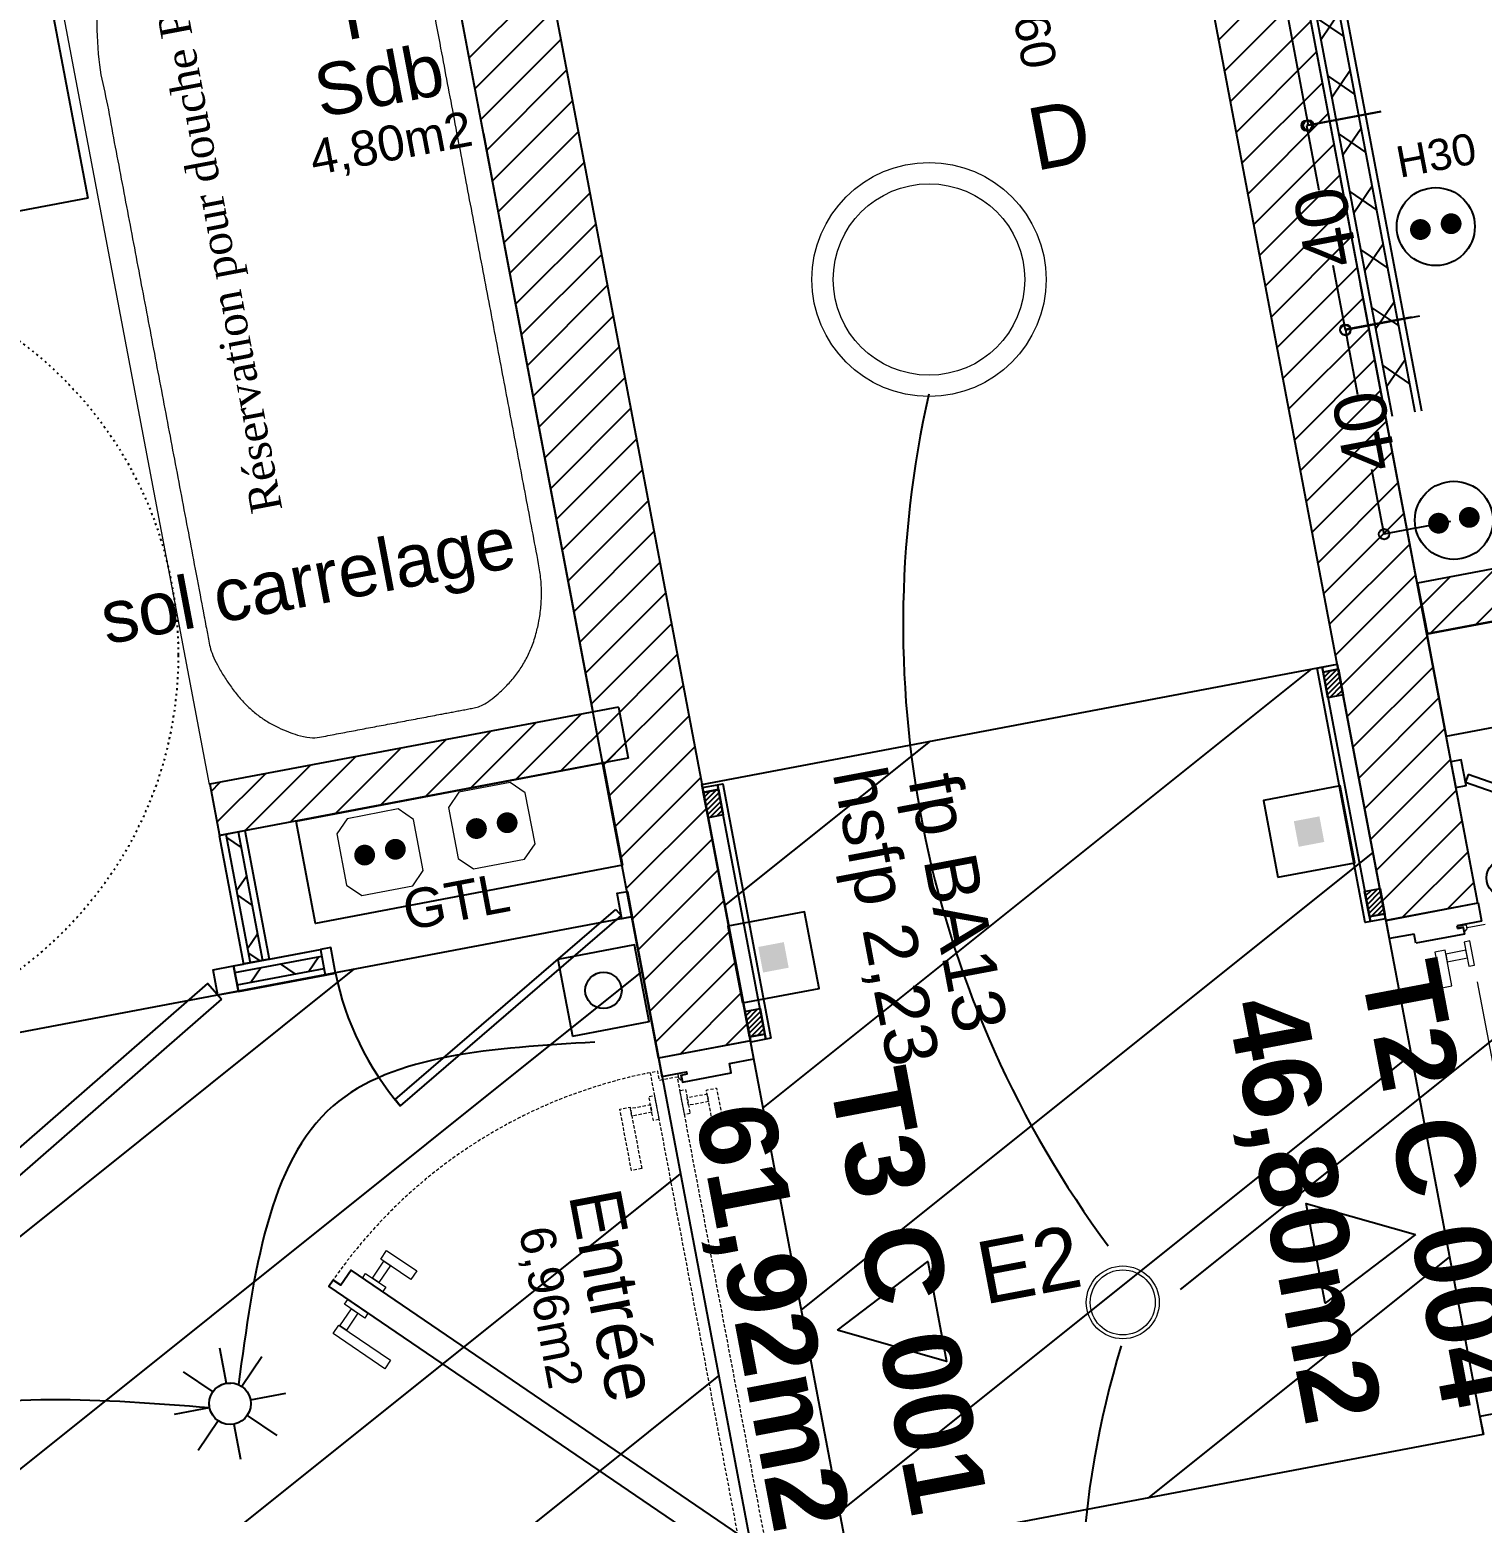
# Model space of a CAD drawing. Header units: centimetres. Extents: x 197412 to 267601, y -375791 to -305433.
# Drawn here: x 214346 to 217136, y -332222 to -329374 of the extents above; entities that cross this region are included whole.
import ezdxf

# ---------------------------------------------------------------- set-up
doc = ezdxf.new("R2010")
doc.units = ezdxf.units.CM
doc.header["$PDMODE"] = 67
doc.linetypes.add('Style de ligne -16', pattern=[0.192476, 0.123031, -0.069444])
doc.linetypes.add('Style de ligne -5', pattern=[0.20828, 0.069425, -0.138855])
doc.layers.add('3-BAT C-Niveau 0', color=250, linetype='Continuous')
doc.layers.add('prlm-MOD-PB', color=123, linetype='Continuous')
doc.layers.add('prlm-ELEC-CFO', color=1, linetype='Continuous', lineweight=25)
doc.styles.add('Arial', font='arial.ttf')
doc.styles.add('Geneva (bold)', font='arialbd.ttf')
doc.styles.add('Helvetica', font='arial.ttf')
doc.styles.add('prlm-elec-cfo', font='comic.ttf', dxfattribs={"height": 12})
doc.styles.add('prlm-vmc', font='pala.ttf', dxfattribs={"height": 14})
doc.styles.get("Standard").update_dxf_attribs({"font": 'ARIALUNI.TTF', "height": 100})
doc.dimstyles.get("Standard").update_dxf_attribs({"dimtxt": 100, "dimasz": 20, "dimexe": 0.18, "dimexo": 0.0625, "dimgap": 0, "dimtad": 0, "dimtoh": 1, "dimdec": 0, "dimlfac": 0.1, "dimzin": 0, "dimdsep": 46, "dimtxsty": 'Arial', "dimblk": 'ORIGIN', "dimcen": 0.09, "dimclrd": 256, "dimclre": 256, "dimclrt": 256, "dimadec": 0, "dimazin": 0, "dimtfac": 1, "dimtdec": 0, "dimtofl": 0, "dimtmove": 0, "dimatfit": 3, "dimldrblk": 'ORIGIN', "dimfxl": 1, "dimtolj": 1, "dimtzin": 0, "dimlwd": -1, "dimlwe": 25, "dimarcsym": 0})
pattern_1 = [(218.65981, (82441.66, 127994.64), (-199.24783, 287.75041), [])]
pattern_2 = [(45, (0, 0), (0, -1), [])]
pattern_3 = [(45, (82627.55, 127994.637), (-31.2347524, 39.0434405), [])]

# ---------------------------------------------------------------- blocks, each defined once
blk = doc.blocks.new('Groupe-454-1')
at = {"linetype": 'Continuous'}
h = blk.add_hatch(dxfattribs=at)
h.set_pattern_fill('BOIS 45', color=256, style=0, pattern_type=2)
h.set_pattern_definition(pattern_2)
h.paths.add_polyline_path([(13320.75, -45888.24), (13319.82, -45883.33), (13322.76, -45882.77), (13323.69, -45887.68)])
h = blk.add_hatch(dxfattribs=at)
h.set_pattern_fill('BOIS 45', color=256, style=0, pattern_type=2)
h.set_pattern_definition(pattern_2)
h.paths.add_polyline_path([(13328.72, -45930.35), (13327.79, -45925.44), (13330.74, -45924.88), (13331.67, -45929.79)])
at = {"linetype": 'Continuous', "flags": 128}
for points in [[(13319.89, -45883.42), (13319.7, -45882.43), (13322.6, -45881.88), (13322.78, -45882.87)], [(13320.75, -45888.24), (13319.82, -45883.33), (13322.76, -45882.77), (13323.69, -45887.68)], [(13332.84, -45930.59), (13331.85, -45930.77), (13322.6, -45881.88), (13323.58, -45881.7)], [(13328.72, -45930.35), (13327.79, -45925.44), (13330.74, -45924.88), (13331.67, -45929.79)], [(13328.96, -45931.32), (13328.78, -45930.34), (13331.67, -45929.79), (13331.85, -45930.77)]]:
    blk.add_lwpolyline(points, close=True, dxfattribs=at)
blk = doc.blocks.new('Groupe-455-1')
at = {"linetype": 'Continuous'}
h = blk.add_hatch(dxfattribs=at)
h.set_pattern_fill('BOIS 45', color=256, style=0, pattern_type=2)
h.set_pattern_definition(pattern_2)
h.paths.add_polyline_path([(13441.84, -45859.71), (13442.77, -45864.62), (13439.82, -45865.18), (13438.89, -45860.27)])
h = blk.add_hatch(dxfattribs=at)
h.set_pattern_fill('BOIS 45', color=256, style=0, pattern_type=2)
h.set_pattern_definition(pattern_2)
h.paths.add_polyline_path([(13449.82, -45901.82), (13450.75, -45906.73), (13447.8, -45907.29), (13446.87, -45902.38)])
at = {"linetype": 'Continuous', "flags": 128}
for points in [[(13437.73, -45859.47), (13438.71, -45859.28), (13447.97, -45908.17), (13446.98, -45908.36)], [(13441.6, -45858.74), (13441.79, -45859.72), (13438.89, -45860.27), (13438.71, -45859.28)], [(13441.84, -45859.71), (13442.77, -45864.62), (13439.82, -45865.18), (13438.89, -45860.27)], [(13449.82, -45901.82), (13450.75, -45906.73), (13447.8, -45907.29), (13446.87, -45902.38)], [(13450.67, -45906.64), (13450.86, -45907.63), (13447.97, -45908.17), (13447.78, -45907.19)]]:
    blk.add_lwpolyline(points, close=True, dxfattribs=at)
blk = doc.blocks.new('xi.lumE')
at = {"layer": 'prlm-ELEC-CFO', "color": 0, "linetype": 'ByBlock', "lineweight": 13}
for radius in [7, 6.25]:
    blk.add_circle((0, 0), radius, dxfattribs=at)
blk = doc.blocks.new('xi.LL')
at = {"color": 0, "lineweight": 5}
blk.add_wipeout([(-7.5, -7.5), (7.5, -7.5), (7.5, 7.5), (-7.5, 7.5)], dxfattribs=at).dxf.layer = 'prlm-ELEC-CFO'
at = {"layer": 'prlm-ELEC-CFO', "color": 0, "linetype": 'ByBlock', "lineweight": 5, "const_width": 2}
for points in [[(-4, 0, 1), (-2, 0, 1)], [(2, 0, 1), (4, 0, 1)]]:
    blk.add_lwpolyline(points, format="xyb", close=True, dxfattribs=at)
at = {"layer": 'prlm-ELEC-CFO', "color": 0, "linetype": 'ByBlock', "lineweight": -2}
blk.add_circle((0, 0), 7.5, dxfattribs=at)
blk = doc.blocks.new('xi.PCHT')
at = {"color": 0, "lineweight": 5}
blk.add_wipeout([(-7.5, -7.5), (7.5, -7.5), (7.5, 7.5), (-7.5, 7.5)], dxfattribs=at).dxf.layer = 'prlm-ELEC-CFO'
at = {"layer": 'prlm-ELEC-CFO', "color": 0, "linetype": 'ByBlock', "lineweight": 5, "const_width": 2}
for points in [[(-4, 0, 1), (-2, 0, 1)], [(2, 0, 1), (4, 0, 1)]]:
    blk.add_lwpolyline(points, format="xyb", close=True, dxfattribs=at)
at = {"layer": 'prlm-ELEC-CFO', "color": 0, "linetype": 'ByBlock', "lineweight": -2}
blk.add_circle((0, 0), 7.5, dxfattribs=at)
blk = doc.blocks.new('xi.BSO')
at = {"layer": 'prlm-ELEC-CFO', "lineweight": 5}
blk.add_hatch(color=0, dxfattribs=at).paths.add_polyline_path([(-2.5, -2.5), (2.5, -2.5), (2.5, 2.5), (-2.5, 2.5)])
at = {"layer": 'prlm-ELEC-CFO', "color": 0, "flags": 128}
blk.add_lwpolyline([(-7.5, -7.5), (7.5, -7.5), (7.5, 7.5), (-7.5, 7.5)], close=True, dxfattribs=at)
blk = doc.blocks.new('xi.VV')
at = {"layer": 'prlm-ELEC-CFO', "color": 0}
blk.add_lwpolyline([(6.95, 3.42), (0.01, -1.13), (1.91, 6.95)], dxfattribs=at)
blk.add_circle((-2, -4), 3.5, dxfattribs=at)
blk = doc.blocks.new('xi.PCGTL')
at = {"layer": 'prlm-ELEC-CFO', "color": 0, "lineweight": 0}
blk.add_lwpolyline([(-7.5, -5), (-5, -7.5), (5, -7.5), (7.5, -5), (7.5, 5), (5, 7.5), (-5, 7.5), (-7.5, 5)], close=True, dxfattribs=at)
at = {"layer": 'prlm-ELEC-CFO', "color": 0, "linetype": 'ByBlock', "lineweight": 5, "const_width": 2}
for points in [[(-4, 0, 1), (-2, 0, 1)], [(2, 0, 1), (4, 0, 1)]]:
    blk.add_lwpolyline(points, format="xyb", close=True, dxfattribs=at)
blk = doc.blocks.new('xi.BP')
at = {"layer": 'prlm-ELEC-CFO', "color": 0, "flags": 128}
blk.add_lwpolyline([(-7.5, -7.5), (7.5, -7.5), (7.5, 7.5), (-7.5, 7.5)], close=True, dxfattribs=at)
at = {"layer": 'prlm-ELEC-CFO', "color": 0}
blk.add_circle((0, 0), 3.5, dxfattribs=at)
blk = doc.blocks.new('xi.SPOT')
at = {"color": 0, "lineweight": 5}
blk.add_wipeout([(-4, 0), (-2.83, -2.83), (0, -4), (2.83, -2.83), (4, 0), (2.83, 2.83), (0, 4), (-2.83, 2.83)], dxfattribs=at).dxf.layer = 'prlm-ELEC-CFO'
at = {"layer": 'prlm-ELEC-CFO', "color": 0, "linetype": 'ByBlock', "lineweight": -2, "flags": 128}
for points in [[(0, 10.88), (0, 4)], [(-7.69, 7.69), (-2.83, 2.83)], [(7.69, 7.69), (2.83, 2.83)], [(-10.88, 0), (-4, 0)], [(4, 0), (10.88, 0)], [(-2.83, -2.83), (-7.69, -7.69)], [(2.83, -2.83), (7.69, -7.69)], [(0, -4), (0, -10.88)]]:
    blk.add_lwpolyline(points, dxfattribs=at)
at = {"layer": 'prlm-ELEC-CFO', "color": 0, "linetype": 'ByBlock', "lineweight": -2}
blk.add_circle((0, 0), 4, dxfattribs=at)
blk = doc.blocks.new('xi.lumD')
at = {"layer": 'prlm-ELEC-CFO', "color": 0, "linetype": 'ByBlock', "lineweight": 13}
for radius in [22.49, 18.39]:
    blk.add_circle((0, 0), radius, dxfattribs=at)
blk = doc.blocks.new('Baignoire 175x75')
at = {"linetype": 'Continuous', "lineweight": 18, "flags": 128}
blk.add_lwpolyline([(0, 0), (170, 0), (170, -75), (0, -75)], close=True, dxfattribs=at)
at = {"linetype": 'Continuous', "lineweight": 18}
blk.add_ellipse((12.5, -37), major_axis=(2.5, 0), ratio=1, dxfattribs=at)
blk.add_open_spline([(140.1, -5), (146.77, -5), (158.33, -10.35), (165, -19.6), (165, -37.5), (165, -55.4), (158.33, -64.65), (146.77, -70), (85, -70), (23.23, -70), (11.67, -64.65), (5, -55.4), (5, -37.5), (5, -19.6), (11.67, -10.35), (23.23, -5), (83.33, -5), (140.1, -5)], degree=2, knots=[0, 0, 0, 0.017264, 0.034528, 0.051791, 0.150116, 0.16738, 0.184644, 0.201908, 0.504316, 0.52158, 0.538843, 0.556107, 0.654432, 0.671696, 0.68896, 0.706224, 1, 1, 1], dxfattribs=at)
blk = doc.blocks.new('Groupe-12-1')
at = {"linetype": 'Continuous', "flags": 128}
blk.add_lwpolyline([(13201.62, -45769.23), (13123.02, -45784.09), (13112.8, -45730.04), (13191.41, -45715.19)], close=True, dxfattribs=at)
at = {"linetype": 'Continuous'}
for centre, major_axis in [((13156.85, -45748.33), (-4.41, 23.34)), ((13153.07, -45728.84), (-1.47, -0.28)), ((13155.17, -45738.81), (-2.46, -0.46))]:
    blk.add_ellipse(centre, major_axis=major_axis, ratio=1, dxfattribs=at)
blk.add_open_spline([(13134.06, -45743.32), (13139.25, -45735.93), (13154.56, -45732.94), (13167.84, -45730.53), (13176.25, -45735.35)], degree=2, dxfattribs=at)
blk = doc.blocks.new('xi.gtl')
at = {"linetype": 'Continuous', "flags": 128}
for points in [[(2.8, 22.99), (2.02, 24.35), (50.51, 52.34), (51.28, 50.98)], [(0, 25), (2.02, 25), (2.02, 20), (0, 20)], [(60, 25), (57.98, 25), (57.98, 20), (60, 20)], [(0, 15), (60, 15), (60, -5), (0, -5)]]:
    blk.add_lwpolyline(points, close=True, dxfattribs=at)
at = {"linetype": 'Continuous'}
blk.add_arc((2.02, 24.35), 55.99, 0.6678, 30, dxfattribs=at)
at = {"insert": (19.5, 10.66), "char_height": 7.565, "attachment_point": 1, "line_spacing_factor": 0.834288, "style": 'Helvetica'}
blk.add_mtext('GTL', dxfattribs=at)
at = {"flags": 1}
blk.add_attdef('GTL', (0, -5), '', height=0.018, dxfattribs=at)
blk = doc.blocks.new('_Origin')
at = {"color": 0, "linetype": 'ByBlock', "lineweight": -2}
blk.add_line((0, 0), (-1, 0), dxfattribs=at)
blk.add_circle((0, 0), 0.5, dxfattribs=at)
blk = doc.blocks.new('*D2158')
at = {"lineweight": 25, "transparency": 16777216}
for p, q in [((217000.6, -329925.9), (216873.1, -329950)), ((217075.1, -330318.9), (216947.5, -330343.1))]:
    blk.add_line(p, q, dxfattribs=at)
at = {"transparency": 16777216}
for p, q in [((216877, -329969.7), (216896.8, -330074.3)), ((216944, -330323.4), (216924.1, -330218.7))]:
    blk.add_line(p, q, dxfattribs=at)
at = {"layer": 'Defpoints', "color": 0, "transparency": 16777216}
for p in [(217000.7, -329925.9), (216873.3, -329950), (217075.1, -330318.9)]:
    blk.add_point(p, dxfattribs=at)
at = {"transparency": 16777216, "xscale": 20, "yscale": 20, "zscale": 20}
for p, rotation in [((216873.3, -329950), 100.7236014113933), ((216947.7, -330343), 280.7236014113932)]:
    blk.add_blockref('_Origin', p, dxfattribs=dict(at, rotation=rotation))
at = {"transparency": 16777216, "insert": (216910.5, -330146.5), "char_height": 100, "attachment_point": 5, "rotation": 100.7236, "style": 'Arial'}
blk.add_mtext('\\A1;40', dxfattribs=at)
blk = doc.blocks.new('*D2159')
at = {"lineweight": 25, "transparency": 16777216}
for p, q in [((216941.3, -329531), (216798.8, -329558)), ((217015.7, -329924.1), (216873.3, -329951))]:
    blk.add_line(p, q, dxfattribs=at)
at = {"transparency": 16777216}
for p, q in [((216802.7, -329577.6), (216822.6, -329682.3)), ((216869.7, -329931.4), (216849.9, -329826.7))]:
    blk.add_line(p, q, dxfattribs=at)
at = {"layer": 'Defpoints', "color": 0, "transparency": 16777216}
for p in [(216941.4, -329531), (216799, -329558), (217015.8, -329924.1)]:
    blk.add_point(p, dxfattribs=at)
at = {"transparency": 16777216, "xscale": 20, "yscale": 20, "zscale": 20}
for p, rotation in [((216799, -329558), 100.7236014113933), ((216873.4, -329951), 280.7236014113932)]:
    blk.add_blockref('_Origin', p, dxfattribs=dict(at, rotation=rotation))
at = {"transparency": 16777216, "insert": (216836.2, -329754.5), "char_height": 100, "attachment_point": 5, "rotation": 100.7236, "style": 'Arial'}
blk.add_mtext('\\A1;40', dxfattribs=at)
blk = doc.blocks.new('*D2160')
at = {"lineweight": 25, "transparency": 16777216}
for p, q in [((216829.7, -328941.8), (216690.6, -328968.1)), ((216941.3, -329531.3), (216802.3, -329557.6))]:
    blk.add_line(p, q, dxfattribs=at)
at = {"transparency": 16777216}
for p, q in [((216694.5, -328987.7), (216733.3, -329192.4)), ((216798.7, -329537.9), (216760, -329333.3))]:
    blk.add_line(p, q, dxfattribs=at)
at = {"layer": 'Defpoints', "color": 0, "transparency": 16777216}
for p in [(216829.8, -328941.8), (216690.8, -328968.1), (216941.4, -329531.3)]:
    blk.add_point(p, dxfattribs=at)
at = {"transparency": 16777216, "xscale": 20, "yscale": 20, "zscale": 20}
for p, rotation in [((216690.8, -328968.1), 100.7236014113933), ((216802.5, -329557.6), 280.7236014113932)]:
    blk.add_blockref('_Origin', p, dxfattribs=dict(at, rotation=rotation))
at = {"transparency": 16777216, "insert": (216746.6, -329262.8), "char_height": 100, "attachment_point": 5, "rotation": 100.7236, "style": 'Arial'}
blk.add_mtext('\\A1;60', dxfattribs=at)

msp = doc.modelspace()

# ---------------------------------------------------------------- hatches: boundary and pattern name
at = {"linetype": 'Continuous'}
h = msp.add_hatch(dxfattribs=at)
h.set_pattern_fill('02_ISOLANT', color=256, scale=10, angle=100.7236, style=0, pattern_type=2)
h.set_pattern_definition([(145.723595, (82441.66, 127994.64), (-45.054865, -66.106423), []), (235.723595, (82441.66, 127994.64), (-66.106423, 45.054865), [])])
h.paths.add_polyline_path([(216964, -330117), (217007.2, -330108.8), (216657.8, -328263.5), (216606.4, -328228.5)])
h = msp.add_hatch(dxfattribs=at)
h.set_pattern_fill('MURS MACONNERIE-2', color=256, scale=10, style=0, pattern_type=2)
h.set_pattern_definition(pattern_3)
h.paths.add_polyline_path([(217619.4, -330423.7), (217600.8, -330325.4), (217012.1, -330436.9), (217030.8, -330535.1)])
h = msp.add_hatch(dxfattribs=at)
h.set_pattern_fill('MURS MACONNERIE-2', color=256, scale=10, style=0, pattern_type=2)
h.set_pattern_definition(pattern_3)
h.paths.add_polyline_path([(215495.7, -330773.4), (215477.1, -330675.1), (214692.3, -330823.4), (214710.8, -330921.7)])
h = msp.add_hatch(dxfattribs=at)
h.set_pattern_fill('02_ISOLANT', color=256, scale=10, angle=-79.2764, style=0, pattern_type=2)
h.set_pattern_definition([(325.723595, (82441.66, 127994.64), (45.054865, 66.106423), []), (55.723595, (82441.66, 127994.64), (66.106423, -45.054865), [])])
h.paths.add_polyline_path([(214746.7, -330914.9), (214723.1, -330919.4), (214769.8, -331166.2), (214793.4, -331161.8)])
h = msp.add_hatch(dxfattribs=at)
h.set_pattern_fill('02_ISOLANT', color=256, scale=10, angle=10.7014, style=0, pattern_type=2)
h.set_pattern_definition([(55.7014, (82441.66, 127994.64), (-66.088966, 45.080468), []), (145.7014, (82441.66, 127994.64), (45.080468, 66.088966), [])])
h.paths.add_polyline_path([(214740.4, -331185), (214744.8, -331208.6), (214911.7, -331177.1), (214907.2, -331153.5)])
at = {"layer": '3-BAT C-Niveau 0'}
h = msp.add_hatch(dxfattribs=at)
h.set_pattern_fill('BA 13', color=6, scale=10, style=0, pattern_type=2)
h.set_pattern_definition(pattern_1)
h.paths.add_polyline_path([(216857.7, -330592.7), (217138, -332072.8), (215917.9, -332303.8), (215637.6, -330823.8)])
h = msp.add_hatch(dxfattribs=at)
h.set_pattern_fill('BA 13', color=9, scale=10, style=0, pattern_type=2)
h.set_pattern_definition(pattern_1)
h.paths.add_polyline_path([(215502.9, -331077.5), (215773.2, -332505.6), (215721.9, -332515.3), (215731.2, -332564.4), (215782.7, -332554.7), (216028.1, -333850.6), (214652.9, -334111.1), (214407.6, -332815.1), (214797.8, -332741.2), (214788.5, -332692), (214349.5, -332775.2), (214766.3, -334977.1), (213664.2, -335185.7), (213655.2, -335138.3), (213655.2, -335138.4), (213627.3, -334991), (212969.3, -335115.6), (212771.7, -334072.1), (213429.7, -333947.5), (212976.8, -331555.2)])

# ---------------------------------------------------------------- linework, layer by layer
at = {"linetype": 'Continuous'}
for p, q in [((216951.2, -330119.4), (216591.2, -328218.1)), ((216964, -330117), (216606.4, -328228.5)), ((216964, -330117), (216606.4, -328228.5)), ((217007.2, -330108.8), (216657.8, -328263.5)), ((217007.2, -330108.8), (216657.8, -328263.5)), ((217600.8, -330325.4), (217012.1, -330436.9)), ((217012.1, -330436.9), (217030.8, -330535.1)), ((217619.4, -330423.7), (217030.8, -330535.1)), ((215477.1, -330675.1), (214692.3, -330823.4)), ((215477.1, -330675.1), (215495.7, -330773.4)), ((215495.7, -330773.4), (214710.8, -330921.7)), ((214692.3, -330823.4), (214710.8, -330921.7)), ((214723.1, -330919.4), (214769.8, -331166.2)), ((214723.1, -330919.4), (214769.8, -331166.2)), ((214746.7, -330914.9), (214793.4, -331161.8)), ((214746.7, -330914.9), (214793.4, -331161.8)), ((214759.4, -330912.5), (214806.2, -331159.4)), ((216951.4, -331085), (217128.2, -331051.5)), ((217128.2, -331051.5), (217134.9, -331086.5)), ((216958, -331120), (216951.4, -331085)), ((217134.9, -331086.5), (217087.6, -331095.4)), ((217087.6, -331095.4), (217088.6, -331100.3)), ((217088.6, -331100.3), (217099.5, -331098.3)), ((217099.5, -331098.3), (217101.9, -331111.1)), ((217005.2, -331111.1), (216958, -331120)), ((217008.5, -331128.7), (217005.2, -331111.1)), ((217101.9, -331111.1), (217008.5, -331128.7)), ((214738, -331172.3), (214904.8, -331140.7)), ((214740.4, -331185), (214907.2, -331153.5)), ((214740.4, -331185), (214907.2, -331153.5)), ((214744.8, -331208.6), (214911.7, -331177.1)), ((214744.8, -331208.6), (214911.7, -331177.1)), ((217179, -332028.8), (217131.8, -332037.7)), ((217131.8, -332037.7), (217138.4, -332072.7))]:
    msp.add_line(p, q, dxfattribs=at)
at = {"linetype": 'Continuous', "lineweight": 25}
for p, q in [((216951.2, -330119.4), (216591.2, -328218.1)), ((217020, -330106.4), (216673, -328273.9)), ((214710.3, -330921.8), (214759.4, -330912.5)), ((214710.3, -330921.8), (214757, -331168.7)), ((214759.4, -330912.5), (214806.2, -331159.4)), ((214806.2, -331159.4), (214757.6, -331168.6)), ((214806.7, -331159.3), (214904.8, -331140.7)), ((214738, -331172.3), (214757, -331168.7)), ((214747.3, -331221.4), (214738, -331172.3)), ((214747.3, -331221.4), (214914.1, -331189.9))]:
    msp.add_line(p, q, dxfattribs=at)
at = {"linetype": 'Continuous', "lineweight": 18}
for p, q in [((217600.8, -330325.4), (217012.1, -330436.9)), ((217619.4, -330423.7), (217030.8, -330535.1)), ((215477.1, -330675.1), (214692.3, -330823.4)), ((215495.7, -330773.4), (214710.8, -330921.7)), ((217088.8, -331096), (217103.5, -331093.2)), ((217089.4, -331099.2), (217088.8, -331096)), ((217100.2, -331097.1), (217089.4, -331099.2)), ((217101.9, -331106.2), (217100.2, -331097.1)), ((217106.4, -331101), (217103, -331105.9)), ((217103.5, -331093.2), (217105.1, -331094.3)), ((217105.1, -331094.3), (217106.4, -331101)), ((217103, -331105.9), (217101.9, -331106.2))]:
    msp.add_line(p, q, dxfattribs=at)
at = {"linetype": 'Style de ligne -16', "lineweight": 18, "ltscale": 2580.64}
for p, q in [((217107.5, -331098.5), (217141.9, -331091.9)), ((217278.9, -332003.1), (217107.5, -331098.5)), ((217112.5, -331124.5), (217101.8, -331126.5)), ((217101.8, -331126.5), (217110.5, -331172.7)), ((217121.2, -331170.7), (217112.5, -331124.5)), ((217064.9, -331142.1), (217045.3, -331145.9)), ((217045.3, -331145.9), (217058.3, -331214.7)), ((217078, -331210.9), (217064.9, -331142.1)), ((217104.8, -331142.2), (217066.3, -331149.5)), ((217066.3, -331149.5), (217069.1, -331164.3)), ((217069.1, -331164.3), (217107.6, -331157)), ((217107.6, -331157), (217104.8, -331142.2)), ((217110.5, -331172.7), (217121.2, -331170.7)), ((217058.3, -331214.7), (217078, -331210.9))]:
    msp.add_line(p, q, dxfattribs=at)
at = {"linetype": 'Continuous', "flags": 128}
for points in [[(215484.8, -330979), (214895.3, -331090.6), (214858.1, -330894.1), (215447.6, -330782.5)], [(215503.6, -331078.2), (215483.7, -331082), (215474.4, -331032.9), (215494.3, -331029.1)], [(215472.3, -331063.7), (215482.5, -331075.6), (215058.2, -331440.9), (215048.1, -331428.9)], [(214914.1, -331189.9), (214934, -331186.1), (214924.7, -331137), (214904.8, -331140.7)], [(214747.3, -331221.4), (214708, -331228.8), (214698.7, -331179.7), (214738, -331172.3)], [(214714.5, -331236.4), (214089, -331781.9), (214062.7, -331751.8), (214688.2, -331206.2)], [(215554, -331349.6), (215560.6, -331384.6), (215607.8, -331375.7), (215608.8, -331380.6), (215597.9, -331382.6), (215600.3, -331395.4), (215693.6, -331377.8), (215690.3, -331360.1), (215737.4, -331351.1), (215730.8, -331316.1)], [(215710.9, -332326.9), (215719.3, -332314.6), (215704.6, -332304.5), (215724.3, -332275.6), (214963.5, -331757.1), (214943.8, -331786), (214929.1, -331776), (214920.7, -331788.4)]]:
    msp.add_lwpolyline(points, close=True, dxfattribs=at)
at = {"linetype": 'Style de ligne -16', "lineweight": 18, "ltscale": 50.8, "flags": 128}
for points in [[(215715.9, -332317.2), (215730.6, -332314.4), (215727.3, -332296.9), (215761.7, -332290.4), (215590.4, -331385.8), (215556, -331392.3), (215552.7, -331374.8), (215538, -331377.6)], [(215614.8, -331456), (215604.1, -331458), (215595.3, -331411.8), (215606, -331409.8)], [(215678.7, -331475.9), (215659.1, -331479.6), (215646, -331410.9), (215665.7, -331407.1)], [(215521.9, -331561.6), (215502.2, -331565.3), (215479.9, -331447.4), (215499.6, -331443.7)], [(215541.3, -331453.6), (215502.8, -331460.9), (215500.1, -331446.1), (215538.5, -331438.9)], [(215554.9, -331467.3), (215544.3, -331469.3), (215535.5, -331423.1), (215546.2, -331421.1)], [(215650.2, -331433), (215611.8, -331440.2), (215609, -331425.5), (215647.4, -331418.2)]]:
    msp.add_lwpolyline(points, close=True, dxfattribs=at)
at = {"linetype": 'Continuous', "lineweight": 18, "flags": 128}
for points in [[(215607, -331376.6), (215592.2, -331379.4), (215591.1, -331381.1), (215592.4, -331387.7), (215597.3, -331391.1), (215598.5, -331390.9), (215596.8, -331381.8), (215607.6, -331379.8)], [(215089.7, -331758.4), (215078.5, -331774.9), (215020.6, -331735.5), (215031.9, -331718.9)], [(215039.2, -331748.2), (215017.2, -331780.5), (215004.8, -331772), (215026.8, -331739.7)], [(215030.4, -331789.5), (215024.3, -331798.5), (214985.4, -331772), (214991.6, -331763)], [(214951.2, -331822.3), (214957.3, -331813.3), (214996.1, -331839.8), (214990, -331848.8)], [(214942.3, -331863.7), (214964.4, -331831.3), (214976.8, -331839.8), (214954.7, -331872.1)], [(214929, -331878.8), (214940.3, -331862.3), (215039.4, -331929.8), (215028.2, -331946.4)]]:
    msp.add_lwpolyline(points, close=True, dxfattribs=at)
at = {"linetype": 'Style de ligne -5', "ltscale": 50.8}
msp.add_circle((213881.6, -330575.6), 750, dxfattribs=at)
at = {"linetype": 'Continuous'}
msp.add_arc((215482.5, -331075.6), 559.9, 191.3914, 220.7236, dxfattribs=at)
at = {"linetype": 'Style de ligne -16', "lineweight": 18, "ltscale": 50.8}
msp.add_arc((215725.2, -332328.1), 968.8, 101.1435, 145.2564, dxfattribs=at)
at = {"layer": '3-BAT C-Niveau 0'}
for p, q in [((215731.3, -331316), (213863.3, -321452.3)), ((215554.4, -331349.5), (213686.5, -321485.8)), ((217127.8, -331051.6), (215935.6, -324756.6)), ((216832, -329489.6), (215935.6, -324756.6)), ((216950.9, -331085.1), (215792.3, -324966.9)), ((216950.9, -331085.1), (215835.9, -325197.1)), ((215731.3, -331316), (214616.3, -325428.1)), ((215200.8, -329482.2), (215073.9, -328812.2)), ((216630.5, -329393.4), (216784.6, -329239.3)), ((215190.5, -329427.8), (215344.5, -329273.8)), ((216641.7, -329452.5), (216795.8, -329298.4)), ((215201.7, -329486.9), (215355.7, -329332.9)), ((216652.9, -329511.5), (216806.9, -329357.5)), ((215212.9, -329546), (215366.9, -329392)), ((216664.1, -329570.6), (216818.1, -329416.6)), ((215224.1, -329605.1), (215378.1, -329451.1)), ((216675.3, -329629.7), (216829.3, -329475.7)), ((215235.3, -329664.2), (215389.3, -329510.1)), ((216686.5, -329688.8), (216840.5, -329534.8)), ((215218, -329572.9), (215234.3, -329659.1)), ((215246.5, -329723.3), (215400.5, -329569.2)), ((216697.7, -329747.9), (216851.7, -329593.9)), ((215257.7, -329782.4), (215411.7, -329628.3)), ((216708.9, -329807), (216862.9, -329653)), ((216869.2, -329686.1), (216865.5, -329666.5)), ((215268.8, -329841.4), (215422.9, -329687.4)), ((216720.1, -329866.1), (216874.1, -329712)), ((215554.4, -331349.5), (215251.5, -329749.8)), ((215280, -329900.5), (215434.1, -329746.5)), ((216731.2, -329925.2), (216885.3, -329771.1)), ((215291.2, -329959.6), (215445.3, -329805.6)), ((216742.4, -329984.3), (216896.5, -329830.2)), ((215302.4, -330018.7), (215456.4, -329864.7)), ((217127.8, -331051.6), (216902.7, -329863)), ((216753.6, -330043.3), (216907.7, -329889.3)), ((215313.6, -330077.8), (215467.6, -329923.8)), ((216764.8, -330102.4), (216918.8, -329948.4)), ((215324.8, -330136.9), (215478.8, -329982.9)), ((216776, -330161.5), (216930, -330007.5)), ((215336, -330196), (215490, -330041.9)), ((216787.2, -330220.6), (216941.2, -330066.6)), ((215347.2, -330255.1), (215501.2, -330101)), ((216798.4, -330279.7), (216952.4, -330125.7)), ((215358.4, -330314.1), (215512.4, -330160.1)), ((216809.6, -330338.8), (216963.6, -330184.8)), ((215369.6, -330373.2), (215523.6, -330219.2)), ((216820.8, -330397.9), (216974.8, -330243.8)), ((215380.7, -330432.3), (215534.8, -330278.3)), ((216832, -330457), (216986, -330302.9)), ((215391.9, -330491.4), (215546, -330337.4)), ((216843.1, -330516), (216997.2, -330362)), ((215403.1, -330550.5), (215557.2, -330396.5)), ((216854.3, -330575.1), (217008.4, -330421.1)), ((215414.3, -330609.6), (215568.3, -330455.6)), ((216865.5, -330634.2), (217019.6, -330480.2)), ((215425.5, -330668.7), (215579.5, -330514.6)), ((216876.7, -330693.3), (217030.7, -330539.3)), ((215436.7, -330727.8), (215590.7, -330573.7)), ((216887.9, -330752.4), (217041.9, -330598.4)), ((215447.9, -330786.9), (215601.9, -330632.8)), ((216899.1, -330811.5), (217053.1, -330657.5)), ((215459.1, -330845.9), (215613.1, -330691.9)), ((216910.3, -330870.6), (217064.3, -330716.5)), ((215470.3, -330905), (215624.3, -330751)), ((216921.5, -330929.7), (217075.5, -330775.6)), ((215481.5, -330964.1), (215635.5, -330810.1)), ((216932.7, -330988.8), (217086.7, -330834.7)), ((215492.6, -331023.2), (215646.7, -330869.2)), ((216943.9, -331047.8), (217097.9, -330893.8)), ((215503.8, -331082.3), (215657.9, -330928.3)), ((216983, -331079), (217109.1, -330952.9)), ((215515, -331141.4), (215669.1, -330987.4)), ((217069.7, -331062.6), (217120.3, -331012)), ((215526.2, -331200.5), (215680.2, -331046.4)), ((217127.8, -331051.6), (216950.9, -331085.1)), ((215537.4, -331259.6), (215691.4, -331105.5)), ((215548.6, -331318.6), (215702.6, -331164.6)), ((215595.8, -331341.7), (215713.8, -331223.7)), ((215682.5, -331325.3), (215725, -331282.8)), ((215731.3, -331316), (215554.4, -331349.5))]:
    msp.add_line(p, q, dxfattribs=at)
at = {"layer": '3-BAT C-Niveau 0', "ltscale": 50.8, "flags": 128}
for points in [[(216857.7, -330592.7), (217138, -332072.8), (215917.9, -332303.8), (215637.6, -330823.8)], [(215502.9, -331077.5), (215773.2, -332505.6), (215721.9, -332515.3), (215731.2, -332564.4), (215782.7, -332554.7), (216028.1, -333850.6), (214652.9, -334111.1), (214407.6, -332815.1), (214797.8, -332741.2), (214788.5, -332692), (214349.5, -332775.2), (214766.3, -334977.1), (213664.2, -335185.7), (213655.2, -335138.3), (213655.2, -335138.4), (213627.3, -334991), (212969.3, -335115.6), (212771.7, -334072.1), (213429.7, -333947.5), (212976.8, -331555.2)]]:
    msp.add_lwpolyline(points, close=True, dxfattribs=at)
at = {"layer": '3-BAT C-Niveau 0', "flags": 128}
for points in [[(217007.9, -331688.2), (216834.4, -331820.2), (216798.2, -331628.5)], [(215897.6, -331872.4), (216071.1, -331740.5), (216107.3, -331932.1)]]:
    msp.add_lwpolyline(points, close=True, dxfattribs=at)
at = {"layer": 'prlm-ELEC-CFO'}
msp.add_arc((218156.4, -332424.7), 1791.5, 163.0497, 219.9266, dxfattribs=at)
for points in [[(215431.6, -331318.8), (214929.3, -331441.2), (214747.4, -331976.8)], [(213726.8, -332203.6), (214092.6, -332040.3), (214691.9, -332020.8)]]:
    msp.add_spline(points, degree=3, dxfattribs=at)

# ---------------------------------------------------------------- block references
at = {"yscale": 10, "zscale": 10}
for name, p, xscale, rotation in [('Baignoire 175x75', (215112.3, -329014), 10, 280.723594743867), ('xi.gtl', (217039, -330583.7), -10, 190.7235947438341)]:
    msp.add_blockref(name, p, dxfattribs=dict(at, xscale=xscale, rotation=rotation))
at = {"xscale": 10, "yscale": 10, "zscale": 10}
msp.add_blockref('Groupe-12-1', (82441.7, 127994.6), dxfattribs=at)
at = {"layer": '3-BAT C-Niveau 0', "xscale": 10, "yscale": 10, "zscale": 10}
for name in ['Groupe-455-1', 'Groupe-454-1']:
    msp.add_blockref(name, (82441.7, 127994.6), dxfattribs=at)
at = {"layer": 'prlm-ELEC-CFO', "xscale": 10, "yscale": 10, "zscale": 10, "rotation": 10.72360141139323}
for name, p in [('xi.PCGTL', (215233.9, -330902.9)), ('xi.BSO', (216803.6, -330914.3)), ('xi.PCGTL', (215019.2, -330953.9)), ('xi.VV', (217191.3, -330960.3)), ('xi.BSO', (215774.9, -331155.9)), ('xi.BP', (215448.4, -331219.5))]:
    msp.add_blockref(name, p, dxfattribs=at)

# ---------------------------------------------------------------- texts
at = {"line_spacing_factor": 0.834288, "style": 'Helvetica'}
for s, insert, char_height, attachment_point, rotation in [('Sdb\\P{\\H0.6752x;4,80m2}\\P', (215007.9, -329421.6), 100, 2, 10.7236), ('sol carrelage', (214871.2, -330380.7), 100.872, 2, 10.7236), ('GTL', (215057.4, -331030.1), 75.65, 1, 10.7236), ('Entrée\\P{\\H0.6752x;6,96m2}\\P', (215518, -331795.9), 100, 2, 280.7236)]:
    msp.add_mtext(s, dxfattribs=dict(at, insert=insert, char_height=char_height, attachment_point=attachment_point, rotation=rotation))
at = {"flags": 1}
msp.add_attdef('GTL', (214858.1, -331440.9), 'G T L', height=0.18, dxfattribs=at)
at = {"layer": '3-BAT C-Niveau 0', "rotation": 280.7236}
for s, insert, char_height, attachment_point, line_spacing_factor, style in [('Circulation\\P{\\H0.6667x;17,03m2\\Psol carrelage 120X60}', (216466.3, -328965.3), 100, 2, 0.834288, 'Helvetica'), ('\\Pfp BA13\\Phsfp 2,23\\P', (216317, -331015.2), 100.87, 2, 0.834288, 'Helvetica'), ('T2 C 004\\P46,80m2', (216909.2, -331617.7), 150, 5, 1.060906, 'Geneva (bold)'), ('T3 C 001\\P61,92m2', (215888.1, -331824.3), 150, 5, 1.060906, 'Geneva (bold)')]:
    msp.add_mtext(s, dxfattribs=dict(at, insert=insert, char_height=char_height, attachment_point=attachment_point, line_spacing_factor=line_spacing_factor, style=style))
at = {"layer": 'prlm-MOD-PB', "insert": (214773, -330306.8), "char_height": 60, "width": 1403.781, "attachment_point": 1, "rotation": 100.7236, "style": 'prlm-vmc'}
msp.add_mtext('Réservation pour douche PMR', dxfattribs=at)

# ---------------------------------------------------------------- dimensions: what is measured, and where the dimension line sits
dim = msp.add_linear_dim(base=(216690.8, -328968.1), p1=(216941.4, -329531.3), p2=(216829.8, -328941.8), angle=100.7236, dimstyle='Standard', override={"dimfxl": 2})
dim.commit()
dim.dimension.update_dxf_attribs({"geometry": '*D2160', "text_midpoint": (216746.6, -329262.8)})

# ---------------------------------------------------------------- next in the draw order: block references
at = {"layer": 'prlm-ELEC-CFO', "xscale": 10, "yscale": 10, "zscale": 10, "rotation": 10.72360141139323}
for name, p in [('xi.LL', (217047, -329752.1)), ('xi.PCHT', (217081.8, -330316.3)), ('xi.SPOT', (214731.2, -332013.3))]:
    msp.add_blockref(name, p, dxfattribs=at)

# ---------------------------------------------------------------- next in the draw order: texts
at = {"layer": 'prlm-ELEC-CFO', "char_height": 120, "rotation": 10.7236, "line_spacing_factor": 0.8, "style": 'prlm-elec-cfo', "bg_fill": 3, "bg_fill_color": 256, "bg_fill_transparency": 0}
for s, insert, attachment_point, box_fill_scale in [('pr', (215010.6, -329304.3), 5, 1.1), ('D', (216312.7, -329516.6), 2, 0.95), ('E2', (216254.3, -331687), 2, 0.95)]:
    msp.add_mtext(s, dxfattribs=dict(at, insert=insert, attachment_point=attachment_point, box_fill_scale=box_fill_scale))

# ---------------------------------------------------------------- next in the draw order: linework, layer by layer
at = {"layer": '3-BAT C-Niveau 0', "color": 9}
msp.add_line((218596.4, -330161.5), (216555.8, -331793.9), dxfattribs=at)
at = {"layer": 'prlm-ELEC-CFO'}
msp.add_arc((218029.6, -330516.3), 2005.7, 167.2552, 216.5323, dxfattribs=at)

# ---------------------------------------------------------------- next in the draw order: block references
at = {"layer": 'prlm-ELEC-CFO', "xscale": 10, "yscale": 10, "zscale": 10, "rotation": 10.72360141139323}
for name, p in [('xi.lumD', (216073.7, -329853.7)), ('xi.lumE', (216445.8, -331818.8))]:
    msp.add_blockref(name, p, dxfattribs=at)

# ---------------------------------------------------------------- next in the draw order: texts
at = {"layer": 'prlm-ELEC-CFO'}
msp.add_text('H30', height=60, rotation=10.7236, dxfattribs=at).set_placement((216977.8, -329658.5))

# ---------------------------------------------------------------- next in the draw order: dimensions: what is measured, and where the dimension line sits
for base, p1, p2, picture, middle in [((216799, -329558), (217015.8, -329924.1), (216941.4, -329531), '*D2159', (216836.2, -329754.5)), ((216873.3, -329950), (217075.1, -330318.9), (217000.7, -329925.9), '*D2158', (216910.5, -330146.5))]:
    dim = msp.add_linear_dim(base=base, p1=p1, p2=p2, angle=100.7236, dimstyle='Standard', override={"dimfxl": 2})
    dim.commit()
    dim.dimension.update_dxf_attribs({"geometry": picture, "text_midpoint": middle})

doc.saveas('drawing.dxf')
